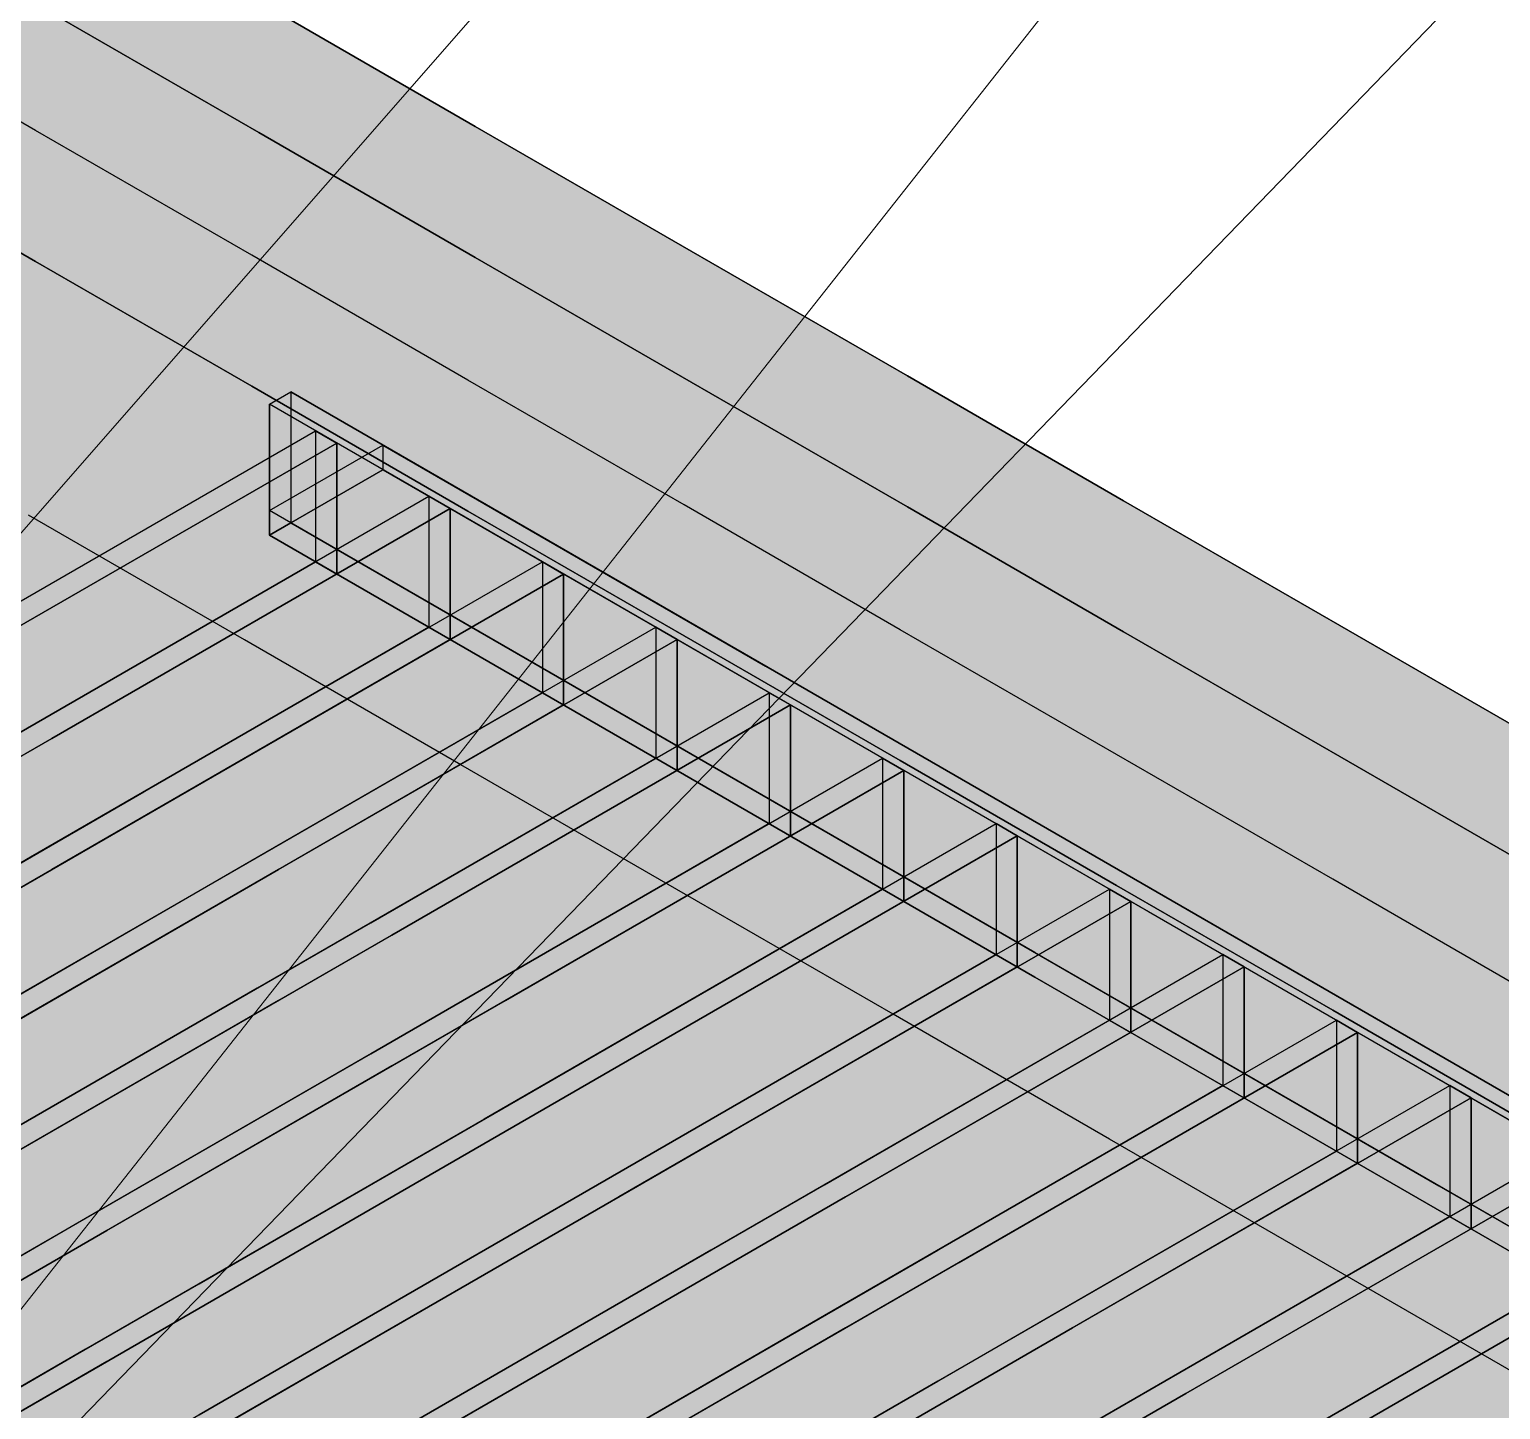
# Model space of a CAD drawing. Header units: metres. Extents: x 0 to 28.4, y 0 to 5.9.
# Drawn here: x 14.1542 to 14.4395, y 2.5658 to 2.8335 of the extents above; entities that cross this region are included whole.
import ezdxf

# ---------------------------------------------------------------- set-up
doc = ezdxf.new("R2010")
doc.units = ezdxf.units.M
doc.header["$LTSCALE"] = 0.25
doc.layers.add('ISO-ARISTAS', color=8, linetype='CONTINUOUS')
doc.layers.add('ISO-CONCRETO-SUP', color=254, linetype='CONTINUOUS', true_color=0xe8e8e8)
doc.layers.add('LLAMADAS', color=30, linetype='CONTINUOUS', lineweight=18)

msp = doc.modelspace()

# ---------------------------------------------------------------- linework, layer by layer
at = {"layer": 'ISO-ARISTAS', "color": 250}
for p, q in [((14.2406, 2.81468), (14.19867, 2.83889)), ((14.19867, 2.83889), (14.2406, 2.81468)), ((14.15537, 2.81389), (14.11344, 2.83809)), ((14.15537, 2.81389), (14.11344, 2.83809)), ((14.19867, 2.81349), (14.15674, 2.83769)), ((14.15674, 2.83769), (14.19867, 2.81349)), ((14.15674, 2.83769), (14.19867, 2.81349)), ((14.15674, 2.83769), (14.19867, 2.81349)), ((14.1973, 2.78968), (14.15537, 2.81389)), ((14.1973, 2.78968), (14.15537, 2.81389)), ((14.2406, 2.78928), (14.19867, 2.81349)), ((14.19867, 2.81349), (14.2406, 2.78928)), ((14.19867, 2.81349), (14.2406, 2.78928)), ((14.19867, 2.81349), (14.2406, 2.78928)), ((14.28252, 2.79048), (14.2406, 2.81468)), ((14.2406, 2.81468), (14.28252, 2.79048)), ((14.15537, 2.78849), (14.11344, 2.81269)), ((14.11344, 2.81269), (14.15537, 2.78849)), ((14.32445, 2.76627), (14.28252, 2.79048)), ((14.28252, 2.79048), (14.32445, 2.76627)), ((14.1973, 2.76428), (14.15537, 2.78849)), ((14.15537, 2.78849), (14.1973, 2.76428)), ((14.23922, 2.76548), (14.1973, 2.78968)), ((14.23922, 2.76548), (14.1973, 2.78968)), ((14.28252, 2.76508), (14.2406, 2.78928)), ((14.2406, 2.78928), (14.28252, 2.76508)), ((14.2406, 2.78928), (14.28252, 2.76508)), ((14.2406, 2.78928), (14.28252, 2.76508)), ((14.28115, 2.74127), (14.23922, 2.76548)), ((14.28115, 2.74127), (14.23922, 2.76548)), ((14.32445, 2.74087), (14.28252, 2.76508)), ((14.28252, 2.76508), (14.32445, 2.74087)), ((14.28252, 2.76508), (14.32445, 2.74087)), ((14.28252, 2.76508), (14.32445, 2.74087)), ((14.36638, 2.74206), (14.32445, 2.76627)), ((14.32445, 2.76627), (14.36638, 2.74206)), ((14.23922, 2.74008), (14.1973, 2.76428)), ((14.1973, 2.76428), (14.23922, 2.74008)), ((14.20073, 2.7608), (14.20485, 2.76318)), ((14.20073, 2.7608), (14.20485, 2.76318)), ((14.20485, 2.76318), (14.20485, 2.73778)), ((14.27908, 2.72032), (14.20485, 2.76318)), ((14.20485, 2.76318), (14.20485, 2.73778)), ((14.20485, 2.76318), (14.27908, 2.72032)), ((14.20073, 2.7354), (14.20073, 2.7608)), ((14.27496, 2.71794), (14.20073, 2.7608)), ((14.20073, 2.7608), (14.20073, 2.7354)), ((14.27496, 2.71794), (14.20073, 2.7608)), ((14.13238, 2.71102), (14.20966, 2.75564)), ((14.13238, 2.71102), (14.20966, 2.75564)), ((14.1365, 2.70864), (14.21379, 2.75326)), ((14.21379, 2.75326), (14.1365, 2.70864)), ((14.21379, 2.75326), (14.20966, 2.75564)), ((14.20966, 2.75564), (14.20966, 2.73024)), ((14.20966, 2.75564), (14.20966, 2.73024)), ((14.20966, 2.75564), (14.21379, 2.75326)), ((14.21379, 2.72786), (14.21379, 2.75326)), ((14.21379, 2.75326), (14.21379, 2.72786)), ((14.20073, 2.74016), (14.22272, 2.75286)), ((14.20073, 2.74016), (14.22272, 2.75286)), ((14.22272, 2.75286), (14.22272, 2.7481)), ((14.29695, 2.71001), (14.22272, 2.75286)), ((14.22272, 2.75286), (14.22272, 2.7481)), ((14.22272, 2.75286), (14.29695, 2.71001)), ((14.22272, 2.7481), (14.20073, 2.7354)), ((14.20073, 2.7354), (14.22272, 2.7481)), ((14.22272, 2.7481), (14.29695, 2.70524)), ((14.22272, 2.7481), (14.29695, 2.70524)), ((14.15438, 2.69832), (14.23166, 2.74294)), ((14.15438, 2.69832), (14.23166, 2.74294)), ((14.23578, 2.74056), (14.23166, 2.74294)), ((14.23166, 2.74294), (14.23166, 2.71754)), ((14.23166, 2.74294), (14.23166, 2.71754)), ((14.23166, 2.74294), (14.23578, 2.74056)), ((14.4083, 2.71786), (14.36638, 2.74206)), ((14.36638, 2.74206), (14.4083, 2.71786)), ((14.19592, 2.71508), (14.15399, 2.73928)), ((14.19592, 2.71508), (14.15399, 2.73928)), ((14.1585, 2.69594), (14.23578, 2.74056)), ((14.23578, 2.74056), (14.1585, 2.69594)), ((14.20073, 2.7354), (14.20073, 2.74016)), ((14.27496, 2.69731), (14.20073, 2.74016)), ((14.27496, 2.69731), (14.20073, 2.74016)), ((14.20073, 2.74016), (14.20073, 2.7354)), ((14.23578, 2.71516), (14.23578, 2.74056)), ((14.23578, 2.74056), (14.23578, 2.71516)), ((14.28115, 2.71587), (14.23922, 2.74008)), ((14.23922, 2.74008), (14.28115, 2.71587)), ((14.32307, 2.71706), (14.28115, 2.74127)), ((14.32307, 2.71706), (14.28115, 2.74127)), ((14.36638, 2.71666), (14.32445, 2.74087)), ((14.32445, 2.74087), (14.36638, 2.71666)), ((14.32445, 2.74087), (14.36638, 2.71666)), ((14.32445, 2.74087), (14.36638, 2.71666)), ((14.20485, 2.73778), (14.20073, 2.7354)), ((14.20073, 2.7354), (14.20485, 2.73778)), ((14.20485, 2.73778), (14.27908, 2.69492)), ((14.20485, 2.73778), (14.27908, 2.69492)), ((14.27496, 2.69254), (14.20073, 2.7354)), ((14.27496, 2.69254), (14.20073, 2.7354)), ((14.20073, 2.7354), (14.27496, 2.69254)), ((14.20073, 2.7354), (14.27496, 2.69254)), ((14.13238, 2.68562), (14.20966, 2.73024)), ((14.20966, 2.73024), (14.13238, 2.68562)), ((14.21379, 2.72786), (14.1365, 2.68324)), ((14.21379, 2.72786), (14.1365, 2.68324)), ((14.17637, 2.68562), (14.25366, 2.73024)), ((14.17637, 2.68562), (14.25366, 2.73024)), ((14.1805, 2.68324), (14.25778, 2.72786)), ((14.25778, 2.72786), (14.1805, 2.68324)), ((14.20966, 2.73024), (14.21379, 2.72786)), ((14.20966, 2.73024), (14.21379, 2.72786)), ((14.25778, 2.72786), (14.25366, 2.73024)), ((14.25366, 2.73024), (14.25366, 2.70484)), ((14.25366, 2.73024), (14.25366, 2.70484)), ((14.25366, 2.73024), (14.25778, 2.72786)), ((14.25778, 2.70246), (14.25778, 2.72786)), ((14.25778, 2.72786), (14.25778, 2.70246)), ((14.35331, 2.67747), (14.27908, 2.72032)), ((14.27908, 2.72032), (14.35331, 2.67747)), ((14.15438, 2.67292), (14.23166, 2.71754)), ((14.23166, 2.71754), (14.15438, 2.67292)), ((14.19837, 2.67292), (14.27565, 2.71754)), ((14.19837, 2.67292), (14.27565, 2.71754)), ((14.23166, 2.71754), (14.23578, 2.71516)), ((14.23166, 2.71754), (14.23578, 2.71516)), ((14.34919, 2.67509), (14.27496, 2.71794)), ((14.34919, 2.67509), (14.27496, 2.71794)), ((14.27978, 2.71516), (14.27565, 2.71754)), ((14.27565, 2.71754), (14.27565, 2.69214)), ((14.27565, 2.71754), (14.27565, 2.69214)), ((14.27565, 2.71754), (14.27978, 2.71516)), ((14.365, 2.69286), (14.32307, 2.71706)), ((14.365, 2.69286), (14.32307, 2.71706)), ((14.4083, 2.69246), (14.36638, 2.71666)), ((14.36638, 2.71666), (14.4083, 2.69246)), ((14.36638, 2.71666), (14.4083, 2.69246)), ((14.36638, 2.71666), (14.4083, 2.69246)), ((14.45023, 2.69365), (14.4083, 2.71786)), ((14.4083, 2.71786), (14.45023, 2.69365)), ((14.23578, 2.71516), (14.1585, 2.67054)), ((14.23578, 2.71516), (14.1585, 2.67054)), ((14.23785, 2.69087), (14.19592, 2.71508)), ((14.23785, 2.69087), (14.19592, 2.71508)), ((14.20249, 2.67054), (14.27978, 2.71516)), ((14.27978, 2.71516), (14.20249, 2.67054)), ((14.27978, 2.68976), (14.27978, 2.71516)), ((14.27978, 2.71516), (14.27978, 2.68976)), ((14.32307, 2.69166), (14.28115, 2.71587)), ((14.28115, 2.71587), (14.32307, 2.69166)), ((14.37119, 2.66715), (14.29695, 2.71001)), ((14.29695, 2.71001), (14.37119, 2.66715)), ((14.17637, 2.66022), (14.25366, 2.70484)), ((14.25366, 2.70484), (14.17637, 2.66022)), ((14.22037, 2.66022), (14.29765, 2.70484)), ((14.22037, 2.66022), (14.29765, 2.70484)), ((14.25366, 2.70484), (14.25778, 2.70246)), ((14.25366, 2.70484), (14.25778, 2.70246)), ((14.29695, 2.70524), (14.37119, 2.66239)), ((14.29695, 2.70524), (14.37119, 2.66239)), ((14.30178, 2.70246), (14.29765, 2.70484)), ((14.29765, 2.70484), (14.29765, 2.67944)), ((14.29765, 2.70484), (14.29765, 2.67944)), ((14.29765, 2.70484), (14.30178, 2.70246)), ((14.25778, 2.70246), (14.1805, 2.65784)), ((14.25778, 2.70246), (14.1805, 2.65784)), ((14.22449, 2.65784), (14.30178, 2.70246)), ((14.30178, 2.70246), (14.22449, 2.65784)), ((14.30178, 2.67706), (14.30178, 2.70246)), ((14.30178, 2.70246), (14.30178, 2.67706)), ((14.07709, 2.6537), (14.15438, 2.69832)), ((14.07709, 2.6537), (14.15438, 2.69832)), ((14.34919, 2.65445), (14.27496, 2.69731)), ((14.34919, 2.65445), (14.27496, 2.69731)), ((14.08122, 2.65132), (14.1585, 2.69594)), ((14.1585, 2.69594), (14.08122, 2.65132)), ((14.27908, 2.69492), (14.35331, 2.65207)), ((14.27908, 2.69492), (14.35331, 2.65207)), ((14.19837, 2.64752), (14.27565, 2.69214)), ((14.27565, 2.69214), (14.19837, 2.64752)), ((14.27977, 2.66666), (14.23785, 2.69087)), ((14.27977, 2.66666), (14.23785, 2.69087)), ((14.24236, 2.64752), (14.31965, 2.69214)), ((14.24236, 2.64752), (14.31965, 2.69214)), ((14.34919, 2.64969), (14.27496, 2.69254)), ((14.34919, 2.64969), (14.27496, 2.69254)), ((14.27496, 2.69254), (14.34919, 2.64969)), ((14.27496, 2.69254), (14.34919, 2.64969)), ((14.27565, 2.69214), (14.27978, 2.68976)), ((14.27565, 2.69214), (14.27978, 2.68976)), ((14.32377, 2.68976), (14.31965, 2.69214)), ((14.31965, 2.69214), (14.31965, 2.66674)), ((14.31965, 2.69214), (14.31965, 2.66674)), ((14.31965, 2.69214), (14.32377, 2.68976)), ((14.365, 2.66746), (14.32307, 2.69166)), ((14.32307, 2.69166), (14.365, 2.66746)), ((14.40693, 2.66865), (14.365, 2.69286)), ((14.40693, 2.66865), (14.365, 2.69286)), ((14.45023, 2.66825), (14.4083, 2.69246)), ((14.4083, 2.69246), (14.45023, 2.66825)), ((14.4083, 2.69246), (14.45023, 2.66825)), ((14.4083, 2.69246), (14.45023, 2.66825)), ((14.27978, 2.68976), (14.20249, 2.64514)), ((14.27978, 2.68976), (14.20249, 2.64514)), ((14.24649, 2.64514), (14.32377, 2.68976)), ((14.32377, 2.68976), (14.24649, 2.64514)), ((14.32377, 2.66436), (14.32377, 2.68976)), ((14.32377, 2.68976), (14.32377, 2.66436)), ((14.09909, 2.641), (14.17637, 2.68562)), ((14.09909, 2.641), (14.17637, 2.68562)), ((14.10321, 2.63862), (14.1805, 2.68324)), ((14.1805, 2.68324), (14.10321, 2.63862)), ((14.22037, 2.63482), (14.29765, 2.67944)), ((14.29765, 2.67944), (14.22037, 2.63482)), ((14.26436, 2.63482), (14.34165, 2.67944)), ((14.26436, 2.63482), (14.34165, 2.67944)), ((14.29765, 2.67944), (14.30178, 2.67706)), ((14.29765, 2.67944), (14.30178, 2.67706)), ((14.34577, 2.67706), (14.34165, 2.67944)), ((14.34165, 2.67944), (14.34165, 2.65404)), ((14.34165, 2.67944), (14.34165, 2.65404)), ((14.34165, 2.67944), (14.34577, 2.67706)), ((14.30178, 2.67706), (14.22449, 2.63244)), ((14.30178, 2.67706), (14.22449, 2.63244)), ((14.26849, 2.63244), (14.34577, 2.67706)), ((14.34577, 2.67706), (14.26849, 2.63244)), ((14.34577, 2.65166), (14.34577, 2.67706)), ((14.34577, 2.67706), (14.34577, 2.65166)), ((14.42754, 2.63461), (14.35331, 2.67747)), ((14.35331, 2.67747), (14.42754, 2.63461)), ((14.42342, 2.63223), (14.34919, 2.67509)), ((14.42342, 2.63223), (14.34919, 2.67509)), ((14.07709, 2.6283), (14.15438, 2.67292)), ((14.15438, 2.67292), (14.07709, 2.6283)), ((14.1585, 2.67054), (14.08122, 2.62592)), ((14.1585, 2.67054), (14.08122, 2.62592)), ((14.12109, 2.6283), (14.19837, 2.67292)), ((14.12109, 2.6283), (14.19837, 2.67292)), ((14.12521, 2.62592), (14.20249, 2.67054)), ((14.20249, 2.67054), (14.12521, 2.62592)), ((14.44885, 2.64444), (14.40693, 2.66865)), ((14.44885, 2.64444), (14.40693, 2.66865)), ((14.24236, 2.62212), (14.31965, 2.66674)), ((14.31965, 2.66674), (14.24236, 2.62212)), ((14.3217, 2.64246), (14.27977, 2.66666)), ((14.3217, 2.64246), (14.27977, 2.66666)), ((14.28636, 2.62212), (14.36364, 2.66674)), ((14.28636, 2.62212), (14.36364, 2.66674)), ((14.31965, 2.66674), (14.32377, 2.66436)), ((14.31965, 2.66674), (14.32377, 2.66436)), ((14.36777, 2.66436), (14.36364, 2.66674)), ((14.36364, 2.66674), (14.36364, 2.64134)), ((14.36364, 2.66674), (14.36364, 2.64134)), ((14.36364, 2.66674), (14.36777, 2.66436)), ((14.40693, 2.64325), (14.365, 2.66746)), ((14.365, 2.66746), (14.40693, 2.64325)), ((14.44542, 2.62429), (14.37119, 2.66715)), ((14.37119, 2.66715), (14.44542, 2.62429)), ((14.32377, 2.66436), (14.24649, 2.61974)), ((14.32377, 2.66436), (14.24649, 2.61974)), ((14.29048, 2.61974), (14.36777, 2.66436)), ((14.36777, 2.66436), (14.29048, 2.61974)), ((14.36777, 2.63896), (14.36777, 2.66436)), ((14.36777, 2.66436), (14.36777, 2.63896)), ((14.37119, 2.66239), (14.44542, 2.61953)), ((14.37119, 2.66239), (14.44542, 2.61953)), ((14.09909, 2.6156), (14.17637, 2.66022)), ((14.17637, 2.66022), (14.09909, 2.6156)), ((14.14308, 2.6156), (14.22037, 2.66022)), ((14.14308, 2.6156), (14.22037, 2.66022)), ((14.1805, 2.65784), (14.10321, 2.61322)), ((14.1805, 2.65784), (14.10321, 2.61322)), ((14.14721, 2.61322), (14.22449, 2.65784)), ((14.22449, 2.65784), (14.14721, 2.61322)), ((14.26436, 2.60942), (14.34165, 2.65404)), ((14.34165, 2.65404), (14.26436, 2.60942)), ((14.30836, 2.60942), (14.38564, 2.65404)), ((14.30836, 2.60942), (14.38564, 2.65404)), ((14.34165, 2.65404), (14.34577, 2.65166)), ((14.34165, 2.65404), (14.34577, 2.65166)), ((14.42342, 2.61159), (14.34919, 2.65445)), ((14.42342, 2.61159), (14.34919, 2.65445)), ((14.38976, 2.65166), (14.38564, 2.65404)), ((14.38564, 2.65404), (14.38564, 2.62864)), ((14.38564, 2.65404), (14.38564, 2.62864)), ((14.38564, 2.65404), (14.38976, 2.65166)), ((14.34577, 2.65166), (14.26849, 2.60704)), ((14.34577, 2.65166), (14.26849, 2.60704)), ((14.31248, 2.60704), (14.38976, 2.65166)), ((14.38976, 2.65166), (14.31248, 2.60704)), ((14.35331, 2.65207), (14.42754, 2.60921)), ((14.35331, 2.65207), (14.42754, 2.60921)), ((14.38976, 2.62626), (14.38976, 2.65166)), ((14.38976, 2.65166), (14.38976, 2.62626)), ((14.42342, 2.60683), (14.34919, 2.64969)), ((14.42342, 2.60683), (14.34919, 2.64969)), ((14.34919, 2.64969), (14.42342, 2.60683)), ((14.34919, 2.64969), (14.42342, 2.60683)), ((14.12109, 2.6029), (14.19837, 2.64752)), ((14.19837, 2.64752), (14.12109, 2.6029)), ((14.20249, 2.64514), (14.12521, 2.60052)), ((14.20249, 2.64514), (14.12521, 2.60052)), ((14.16508, 2.6029), (14.24236, 2.64752)), ((14.16508, 2.6029), (14.24236, 2.64752)), ((14.1692, 2.60052), (14.24649, 2.64514)), ((14.24649, 2.64514), (14.1692, 2.60052)), ((14.36363, 2.61825), (14.3217, 2.64246)), ((14.36363, 2.61825), (14.3217, 2.64246)), ((14.44885, 2.61904), (14.40693, 2.64325)), ((14.40693, 2.64325), (14.44885, 2.61904)), ((14.28636, 2.59672), (14.36364, 2.64134)), ((14.36364, 2.64134), (14.28636, 2.59672)), ((14.33035, 2.59672), (14.40764, 2.64134)), ((14.33035, 2.59672), (14.40764, 2.64134)), ((14.36364, 2.64134), (14.36777, 2.63896)), ((14.36364, 2.64134), (14.36777, 2.63896)), ((14.41176, 2.63896), (14.40764, 2.64134)), ((14.40764, 2.64134), (14.40764, 2.61594)), ((14.40764, 2.64134), (14.40764, 2.61594)), ((14.40764, 2.64134), (14.41176, 2.63896)), ((14.36777, 2.63896), (14.29048, 2.59434)), ((14.36777, 2.63896), (14.29048, 2.59434)), ((14.33448, 2.59434), (14.41176, 2.63896)), ((14.41176, 2.63896), (14.33448, 2.59434)), ((14.41176, 2.61356), (14.41176, 2.63896)), ((14.41176, 2.63896), (14.41176, 2.61356)), ((14.14308, 2.5902), (14.22037, 2.63482)), ((14.22037, 2.63482), (14.14308, 2.5902)), ((14.18708, 2.5902), (14.26436, 2.63482)), ((14.18708, 2.5902), (14.26436, 2.63482)), ((14.50177, 2.59175), (14.42754, 2.63461)), ((14.42754, 2.63461), (14.50177, 2.59175)), ((14.22449, 2.63244), (14.14721, 2.58782)), ((14.22449, 2.63244), (14.14721, 2.58782)), ((14.1912, 2.58782), (14.26849, 2.63244)), ((14.26849, 2.63244), (14.1912, 2.58782)), ((14.49765, 2.58937), (14.42342, 2.63223)), ((14.49765, 2.58937), (14.42342, 2.63223)), ((14.30836, 2.58402), (14.38564, 2.62864)), ((14.38564, 2.62864), (14.30836, 2.58402)), ((14.35235, 2.58402), (14.42963, 2.62864)), ((14.35235, 2.58402), (14.42963, 2.62864)), ((14.38564, 2.62864), (14.38976, 2.62626)), ((14.38564, 2.62864), (14.38976, 2.62626)), ((14.43376, 2.62626), (14.42963, 2.62864)), ((14.42963, 2.62864), (14.42963, 2.60324)), ((14.42963, 2.62864), (14.42963, 2.60324)), ((14.42963, 2.62864), (14.43376, 2.62626)), ((14.38976, 2.62626), (14.31248, 2.58164)), ((14.38976, 2.62626), (14.31248, 2.58164)), ((14.35647, 2.58164), (14.43376, 2.62626)), ((14.43376, 2.62626), (14.35647, 2.58164)), ((14.43376, 2.60086), (14.43376, 2.62626)), ((14.43376, 2.62626), (14.43376, 2.60086)), ((14.16508, 2.5775), (14.24236, 2.62212)), ((14.24236, 2.62212), (14.16508, 2.5775)), ((14.20907, 2.5775), (14.28636, 2.62212)), ((14.20907, 2.5775), (14.28636, 2.62212)), ((14.24649, 2.61974), (14.1692, 2.57512)), ((14.24649, 2.61974), (14.1692, 2.57512)), ((14.2132, 2.57512), (14.29048, 2.61974)), ((14.29048, 2.61974), (14.2132, 2.57512)), ((14.40555, 2.59404), (14.36363, 2.61825)), ((14.40555, 2.59404), (14.36363, 2.61825)), ((14.33035, 2.57132), (14.40764, 2.61594)), ((14.40764, 2.61594), (14.33035, 2.57132)), ((14.41176, 2.61356), (14.33448, 2.56894)), ((14.41176, 2.61356), (14.33448, 2.56894)), ((14.37435, 2.57132), (14.45163, 2.61594)), ((14.37435, 2.57132), (14.45163, 2.61594)), ((14.37847, 2.56894), (14.45576, 2.61356)), ((14.45576, 2.61356), (14.37847, 2.56894)), ((14.40764, 2.61594), (14.41176, 2.61356)), ((14.40764, 2.61594), (14.41176, 2.61356)), ((14.49765, 2.56873), (14.42342, 2.61159)), ((14.49765, 2.56873), (14.42342, 2.61159)), ((14.18708, 2.5648), (14.26436, 2.60942)), ((14.26436, 2.60942), (14.18708, 2.5648)), ((14.23107, 2.5648), (14.30836, 2.60942)), ((14.23107, 2.5648), (14.30836, 2.60942)), ((14.42754, 2.60921), (14.50177, 2.56635)), ((14.42754, 2.60921), (14.50177, 2.56635)), ((14.26849, 2.60704), (14.1912, 2.56242)), ((14.26849, 2.60704), (14.1912, 2.56242)), ((14.2352, 2.56242), (14.31248, 2.60704)), ((14.31248, 2.60704), (14.2352, 2.56242)), ((14.49765, 2.56397), (14.42342, 2.60683)), ((14.49765, 2.56397), (14.42342, 2.60683)), ((14.42342, 2.60683), (14.49765, 2.56397)), ((14.42342, 2.60683), (14.49765, 2.56397)), ((14.0878, 2.55828), (14.16508, 2.6029)), ((14.0878, 2.55828), (14.16508, 2.6029)), ((14.35235, 2.55862), (14.42963, 2.60324)), ((14.42963, 2.60324), (14.35235, 2.55862)), ((14.39634, 2.55862), (14.47363, 2.60324)), ((14.39634, 2.55862), (14.47363, 2.60324)), ((14.42963, 2.60324), (14.43376, 2.60086)), ((14.42963, 2.60324), (14.43376, 2.60086)), ((14.09192, 2.5559), (14.1692, 2.60052)), ((14.1692, 2.60052), (14.09192, 2.5559)), ((14.43376, 2.60086), (14.35647, 2.55624)), ((14.43376, 2.60086), (14.35647, 2.55624)), ((14.40047, 2.55624), (14.47775, 2.60086)), ((14.47775, 2.60086), (14.40047, 2.55624)), ((14.20907, 2.5521), (14.28636, 2.59672)), ((14.28636, 2.59672), (14.20907, 2.5521)), ((14.25307, 2.5521), (14.33035, 2.59672)), ((14.25307, 2.5521), (14.33035, 2.59672)), ((14.29048, 2.59434), (14.2132, 2.54972)), ((14.29048, 2.59434), (14.2132, 2.54972)), ((14.25719, 2.54972), (14.33448, 2.59434)), ((14.33448, 2.59434), (14.25719, 2.54972)), ((14.44748, 2.56984), (14.40555, 2.59404)), ((14.44748, 2.56984), (14.40555, 2.59404)), ((14.10979, 2.54558), (14.18708, 2.5902)), ((14.10979, 2.54558), (14.18708, 2.5902)), ((14.11392, 2.5432), (14.1912, 2.58782)), ((14.1912, 2.58782), (14.11392, 2.5432)), ((14.37435, 2.54592), (14.45163, 2.59054)), ((14.45163, 2.59054), (14.37435, 2.54592)), ((14.45576, 2.58816), (14.37847, 2.54354)), ((14.45576, 2.58816), (14.37847, 2.54354)), ((14.23107, 2.5394), (14.30836, 2.58402)), ((14.30836, 2.58402), (14.23107, 2.5394)), ((14.27507, 2.5394), (14.35235, 2.58402)), ((14.27507, 2.5394), (14.35235, 2.58402)), ((14.31248, 2.58164), (14.2352, 2.53702)), ((14.31248, 2.58164), (14.2352, 2.53702)), ((14.27919, 2.53702), (14.35647, 2.58164)), ((14.35647, 2.58164), (14.27919, 2.53702)), ((14.0878, 2.53288), (14.16508, 2.5775)), ((14.16508, 2.5775), (14.0878, 2.53288)), ((14.13179, 2.53288), (14.20907, 2.5775)), ((14.13179, 2.53288), (14.20907, 2.5775)), ((14.1692, 2.57512), (14.09192, 2.5305)), ((14.1692, 2.57512), (14.09192, 2.5305)), ((14.13591, 2.5305), (14.2132, 2.57512)), ((14.2132, 2.57512), (14.13591, 2.5305)), ((14.25307, 2.5267), (14.33035, 2.57132)), ((14.33035, 2.57132), (14.25307, 2.5267)), ((14.29706, 2.5267), (14.37435, 2.57132)), ((14.29706, 2.5267), (14.37435, 2.57132)), ((14.33448, 2.56894), (14.25719, 2.52432)), ((14.33448, 2.56894), (14.25719, 2.52432)), ((14.30119, 2.52432), (14.37847, 2.56894)), ((14.37847, 2.56894), (14.30119, 2.52432))]:
    msp.add_line(p, q, dxfattribs=at)
at = {"layer": 'ISO-CONCRETO-SUP', "true_color": 0xb8b8b3}
for points in [[(14.11482, 2.8619), (14.15674, 2.83769), (14.07152, 2.8369), (14.11344, 2.81269)], [(14.11482, 2.8619), (14.15674, 2.83769), (14.07152, 2.8369), (14.11344, 2.81269)], [(14.15674, 2.86309), (14.19867, 2.83889), (14.11344, 2.83809), (14.15537, 2.81389)], [(14.19867, 2.83889), (14.2406, 2.81468), (14.15537, 2.81389), (14.1973, 2.78968)], [(14.15674, 2.83769), (14.19867, 2.81349), (14.11344, 2.81269), (14.15537, 2.78849)], [(14.15674, 2.83769), (14.19867, 2.81349), (14.11344, 2.81269), (14.15537, 2.78849)], [(14.19867, 2.81349), (14.2406, 2.78928), (14.15537, 2.78849), (14.1973, 2.76428)], [(14.19867, 2.81349), (14.2406, 2.78928), (14.15537, 2.78849), (14.1973, 2.76428)], [(14.2406, 2.81468), (14.28252, 2.79048), (14.1973, 2.78968), (14.23922, 2.76548)], [(14.11344, 2.81269), (14.15537, 2.78849), (14.07014, 2.78769), (14.11207, 2.76349)], [(14.28252, 2.79048), (14.32445, 2.76627), (14.23922, 2.76548), (14.28115, 2.74127)], [(14.15537, 2.78849), (14.1973, 2.76428), (14.11207, 2.76349), (14.15399, 2.73928)], [(14.2406, 2.78928), (14.28252, 2.76508), (14.1973, 2.76428), (14.23922, 2.74008)], [(14.2406, 2.78928), (14.28252, 2.76508), (14.1973, 2.76428), (14.23922, 2.74008)], [(14.28252, 2.76508), (14.32445, 2.74087), (14.23922, 2.74008), (14.28115, 2.71587)], [(14.28252, 2.76508), (14.32445, 2.74087), (14.23922, 2.74008), (14.28115, 2.71587)], [(14.32445, 2.76627), (14.36638, 2.74206), (14.28115, 2.74127), (14.32307, 2.71706)], [(14.1973, 2.76428), (14.23922, 2.74008), (14.15399, 2.73928), (14.19592, 2.71508)], [(14.36638, 2.74206), (14.4083, 2.71786), (14.32307, 2.71706), (14.365, 2.69286)], [(14.23922, 2.74008), (14.28115, 2.71587), (14.19592, 2.71508), (14.23785, 2.69087)], [(14.32445, 2.74087), (14.36638, 2.71666), (14.28115, 2.71587), (14.32307, 2.69166)], [(14.32445, 2.74087), (14.36638, 2.71666), (14.28115, 2.71587), (14.32307, 2.69166)], [(14.36638, 2.71666), (14.4083, 2.69246), (14.32307, 2.69166), (14.365, 2.66746)], [(14.36638, 2.71666), (14.4083, 2.69246), (14.32307, 2.69166), (14.365, 2.66746)], [(14.4083, 2.71786), (14.45023, 2.69365), (14.365, 2.69286), (14.40693, 2.66865)], [(14.28115, 2.71587), (14.32307, 2.69166), (14.23785, 2.69087), (14.27977, 2.66666)], [(14.45023, 2.69365), (14.49216, 2.66944), (14.40693, 2.66865), (14.44885, 2.64444)], [(14.32307, 2.69166), (14.365, 2.66746), (14.27977, 2.66666), (14.3217, 2.64246)], [(14.4083, 2.69246), (14.45023, 2.66825), (14.365, 2.66746), (14.40693, 2.64325)], [(14.4083, 2.69246), (14.45023, 2.66825), (14.365, 2.66746), (14.40693, 2.64325)], [(14.45023, 2.66825), (14.49216, 2.64404), (14.40693, 2.64325), (14.44885, 2.61904)], [(14.45023, 2.66825), (14.49216, 2.64404), (14.40693, 2.64325), (14.44885, 2.61904)], [(14.365, 2.66746), (14.40693, 2.64325), (14.3217, 2.64246), (14.36363, 2.61825)], [(14.40693, 2.64325), (14.44885, 2.61904), (14.36363, 2.61825), (14.40555, 2.59404)], [(14.44885, 2.61904), (14.49078, 2.59484), (14.40555, 2.59404), (14.44748, 2.56984)]]:
    msp.add_solid(points, dxfattribs=at)
at = {"layer": 'ISO-CONCRETO-SUP', "true_color": 0xa6a6a2}
for points in [[(14.11482, 2.81444), (14.15674, 2.79023), (14.11482, 2.8619), (14.15674, 2.83769)], [(14.15674, 2.83769), (14.19867, 2.81349), (14.15674, 2.86309), (14.19867, 2.83889)], [(14.19867, 2.81349), (14.2406, 2.78928), (14.19867, 2.83889), (14.2406, 2.81468)], [(14.11344, 2.81269), (14.15537, 2.78849), (14.11344, 2.83809), (14.15537, 2.81389)], [(14.15674, 2.79023), (14.19867, 2.76603), (14.15674, 2.83769), (14.19867, 2.81349)], [(14.11482, 2.76698), (14.15674, 2.74277), (14.11482, 2.81444), (14.15674, 2.79023)], [(14.15537, 2.78849), (14.1973, 2.76428), (14.15537, 2.81389), (14.1973, 2.78968)], [(14.19867, 2.76603), (14.2406, 2.74182), (14.19867, 2.81349), (14.2406, 2.78928)], [(14.2406, 2.78928), (14.28252, 2.76508), (14.2406, 2.81468), (14.28252, 2.79048)], [(14.28252, 2.76508), (14.32445, 2.74087), (14.28252, 2.79048), (14.32445, 2.76627)], [(14.15674, 2.74277), (14.19867, 2.71857), (14.15674, 2.79023), (14.19867, 2.76603)], [(14.1973, 2.76428), (14.23922, 2.74008), (14.1973, 2.78968), (14.23922, 2.76548)], [(14.2406, 2.74182), (14.28252, 2.71762), (14.2406, 2.78928), (14.28252, 2.76508)], [(14.11482, 2.71952), (14.15674, 2.69531), (14.11482, 2.76698), (14.15674, 2.74277)], [(14.19867, 2.71857), (14.2406, 2.69436), (14.19867, 2.76603), (14.2406, 2.74182)], [(14.23922, 2.74008), (14.28115, 2.71587), (14.23922, 2.76548), (14.28115, 2.74127)], [(14.28252, 2.71762), (14.32445, 2.69341), (14.28252, 2.76508), (14.32445, 2.74087)], [(14.32445, 2.74087), (14.36638, 2.71666), (14.32445, 2.76627), (14.36638, 2.74206)], [(14.15674, 2.69531), (14.19867, 2.67111), (14.15674, 2.74277), (14.19867, 2.71857)], [(14.2406, 2.69436), (14.28252, 2.67016), (14.2406, 2.74182), (14.28252, 2.71762)], [(14.36638, 2.71666), (14.4083, 2.69246), (14.36638, 2.74206), (14.4083, 2.71786)], [(14.15399, 2.69182), (14.19592, 2.66762), (14.15399, 2.73928), (14.19592, 2.71508)], [(14.28115, 2.71587), (14.32307, 2.69166), (14.28115, 2.74127), (14.32307, 2.71706)], [(14.32445, 2.69341), (14.36638, 2.6692), (14.32445, 2.74087), (14.36638, 2.71666)], [(14.11482, 2.67206), (14.15674, 2.64785), (14.11482, 2.71952), (14.15674, 2.69531)], [(14.19867, 2.67111), (14.2406, 2.6469), (14.19867, 2.71857), (14.2406, 2.69436)], [(14.28252, 2.67016), (14.32445, 2.64595), (14.28252, 2.71762), (14.32445, 2.69341)], [(14.32307, 2.69166), (14.365, 2.66746), (14.32307, 2.71706), (14.365, 2.69286)], [(14.36638, 2.6692), (14.4083, 2.645), (14.36638, 2.71666), (14.4083, 2.69246)], [(14.4083, 2.69246), (14.45023, 2.66825), (14.4083, 2.71786), (14.45023, 2.69365)], [(14.19592, 2.66762), (14.23785, 2.64341), (14.19592, 2.71508), (14.23785, 2.69087)], [(14.15674, 2.64785), (14.19867, 2.62365), (14.15674, 2.69531), (14.19867, 2.67111)], [(14.2406, 2.6469), (14.28252, 2.6227), (14.2406, 2.69436), (14.28252, 2.67016)], [(14.32445, 2.64595), (14.36638, 2.62174), (14.32445, 2.69341), (14.36638, 2.6692)], [(14.15399, 2.64436), (14.19592, 2.62016), (14.15399, 2.69182), (14.19592, 2.66762)], [(14.23785, 2.64341), (14.27977, 2.6192), (14.23785, 2.69087), (14.27977, 2.66666)], [(14.365, 2.66746), (14.40693, 2.64325), (14.365, 2.69286), (14.40693, 2.66865)], [(14.4083, 2.645), (14.45023, 2.62079), (14.4083, 2.69246), (14.45023, 2.66825)], [(14.11482, 2.6246), (14.15674, 2.60039), (14.11482, 2.67206), (14.15674, 2.64785)], [(14.19867, 2.62365), (14.2406, 2.59944), (14.19867, 2.67111), (14.2406, 2.6469)], [(14.19592, 2.62016), (14.23785, 2.59595), (14.19592, 2.66762), (14.23785, 2.64341)], [(14.28252, 2.6227), (14.32445, 2.59849), (14.28252, 2.67016), (14.32445, 2.64595)], [(14.36638, 2.62174), (14.4083, 2.59754), (14.36638, 2.6692), (14.4083, 2.645)], [(14.40693, 2.64325), (14.44885, 2.61904), (14.40693, 2.66865), (14.44885, 2.64444)], [(14.27977, 2.6192), (14.3217, 2.595), (14.27977, 2.66666), (14.3217, 2.64246)], [(14.15674, 2.60039), (14.19867, 2.57619), (14.15674, 2.64785), (14.19867, 2.62365)], [(14.2406, 2.59944), (14.28252, 2.57524), (14.2406, 2.6469), (14.28252, 2.6227)], [(14.32445, 2.59849), (14.36638, 2.57428), (14.32445, 2.64595), (14.36638, 2.62174)], [(14.4083, 2.59754), (14.45023, 2.57333), (14.4083, 2.645), (14.45023, 2.62079)], [(14.15399, 2.5969), (14.19592, 2.5727), (14.15399, 2.64436), (14.19592, 2.62016)], [(14.23785, 2.59595), (14.27977, 2.57174), (14.23785, 2.64341), (14.27977, 2.6192)], [(14.3217, 2.595), (14.36363, 2.57079), (14.3217, 2.64246), (14.36363, 2.61825)], [(14.11482, 2.57714), (14.15674, 2.55293), (14.11482, 2.6246), (14.15674, 2.60039)], [(14.19867, 2.57619), (14.2406, 2.55198), (14.19867, 2.62365), (14.2406, 2.59944)], [(14.28252, 2.57524), (14.32445, 2.55103), (14.28252, 2.6227), (14.32445, 2.59849)], [(14.19592, 2.5727), (14.23785, 2.54849), (14.19592, 2.62016), (14.23785, 2.59595)], [(14.27977, 2.57174), (14.3217, 2.54754), (14.27977, 2.6192), (14.3217, 2.595)], [(14.36638, 2.57428), (14.4083, 2.55008), (14.36638, 2.62174), (14.4083, 2.59754)], [(14.36363, 2.57079), (14.40555, 2.54658), (14.36363, 2.61825), (14.40555, 2.59404)], [(14.15674, 2.55293), (14.19867, 2.52873), (14.15674, 2.60039), (14.19867, 2.57619)], [(14.2406, 2.55198), (14.28252, 2.52778), (14.2406, 2.59944), (14.28252, 2.57524)], [(14.15399, 2.54944), (14.19592, 2.52524), (14.15399, 2.5969), (14.19592, 2.5727)], [(14.32445, 2.55103), (14.36638, 2.52682), (14.32445, 2.59849), (14.36638, 2.57428)], [(14.4083, 2.55008), (14.45023, 2.52587), (14.4083, 2.59754), (14.45023, 2.57333)], [(14.23785, 2.54849), (14.27977, 2.52428), (14.23785, 2.59595), (14.27977, 2.57174)], [(14.3217, 2.54754), (14.36363, 2.52333), (14.3217, 2.595), (14.36363, 2.57079)], [(14.40555, 2.54658), (14.44748, 2.52238), (14.40555, 2.59404), (14.44748, 2.56984)], [(14.11482, 2.52968), (14.15674, 2.50547), (14.11482, 2.57714), (14.15674, 2.55293)], [(14.19867, 2.52873), (14.2406, 2.50452), (14.19867, 2.57619), (14.2406, 2.55198)], [(14.28252, 2.52778), (14.32445, 2.50357), (14.28252, 2.57524), (14.32445, 2.55103)], [(14.36638, 2.52682), (14.4083, 2.50262), (14.36638, 2.57428), (14.4083, 2.55008)], [(14.19592, 2.52524), (14.23785, 2.50103), (14.19592, 2.5727), (14.23785, 2.54849)], [(14.27977, 2.52428), (14.3217, 2.50008), (14.27977, 2.57174), (14.3217, 2.54754)], [(14.36363, 2.52333), (14.40555, 2.49912), (14.36363, 2.57079), (14.40555, 2.54658)]]:
    msp.add_solid(points, dxfattribs=at)
at = {"layer": 'ISO-CONCRETO-SUP', "true_color": 0x424b57}
for points in [[(14.20485, 2.73778), (14.20073, 2.7354), (14.20485, 2.76318), (14.20073, 2.7608)], [(14.20966, 2.73024), (14.13238, 2.68562), (14.20966, 2.75564), (14.13238, 2.71102)], [(14.21379, 2.72786), (14.1365, 2.68324), (14.21379, 2.75326), (14.1365, 2.70864)], [(14.22272, 2.7481), (14.20073, 2.7354), (14.22272, 2.75286), (14.20073, 2.74016)], [(14.23166, 2.71754), (14.15438, 2.67292), (14.23166, 2.74294), (14.15438, 2.69832)], [(14.23578, 2.71516), (14.1585, 2.67054), (14.23578, 2.74056), (14.1585, 2.69594)], [(14.25366, 2.70484), (14.17637, 2.66022), (14.25366, 2.73024), (14.17637, 2.68562)], [(14.25778, 2.70246), (14.1805, 2.65784), (14.25778, 2.72786), (14.1805, 2.68324)], [(14.27565, 2.69214), (14.19837, 2.64752), (14.27565, 2.71754), (14.19837, 2.67292)], [(14.27978, 2.68976), (14.20249, 2.64514), (14.27978, 2.71516), (14.20249, 2.67054)], [(14.29765, 2.67944), (14.22037, 2.63482), (14.29765, 2.70484), (14.22037, 2.66022)], [(14.30178, 2.67706), (14.22449, 2.63244), (14.30178, 2.70246), (14.22449, 2.65784)], [(14.15438, 2.67292), (14.07709, 2.6283), (14.15438, 2.69832), (14.07709, 2.6537)], [(14.1585, 2.67054), (14.08122, 2.62592), (14.1585, 2.69594), (14.08122, 2.65132)], [(14.31965, 2.66674), (14.24236, 2.62212), (14.31965, 2.69214), (14.24236, 2.64752)], [(14.32377, 2.66436), (14.24649, 2.61974), (14.32377, 2.68976), (14.24649, 2.64514)], [(14.17637, 2.66022), (14.09909, 2.6156), (14.17637, 2.68562), (14.09909, 2.641)], [(14.1805, 2.65784), (14.10321, 2.61322), (14.1805, 2.68324), (14.10321, 2.63862)], [(14.34165, 2.65404), (14.26436, 2.60942), (14.34165, 2.67944), (14.26436, 2.63482)], [(14.34577, 2.65166), (14.26849, 2.60704), (14.34577, 2.67706), (14.26849, 2.63244)], [(14.19837, 2.64752), (14.12109, 2.6029), (14.19837, 2.67292), (14.12109, 2.6283)], [(14.20249, 2.64514), (14.12521, 2.60052), (14.20249, 2.67054), (14.12521, 2.62592)], [(14.36364, 2.64134), (14.28636, 2.59672), (14.36364, 2.66674), (14.28636, 2.62212)], [(14.36777, 2.63896), (14.29048, 2.59434), (14.36777, 2.66436), (14.29048, 2.61974)], [(14.22037, 2.63482), (14.14308, 2.5902), (14.22037, 2.66022), (14.14308, 2.6156)], [(14.22449, 2.63244), (14.14721, 2.58782), (14.22449, 2.65784), (14.14721, 2.61322)], [(14.38564, 2.62864), (14.30836, 2.58402), (14.38564, 2.65404), (14.30836, 2.60942)], [(14.38976, 2.62626), (14.31248, 2.58164), (14.38976, 2.65166), (14.31248, 2.60704)], [(14.24236, 2.62212), (14.16508, 2.5775), (14.24236, 2.64752), (14.16508, 2.6029)], [(14.24649, 2.61974), (14.1692, 2.57512), (14.24649, 2.64514), (14.1692, 2.60052)], [(14.40764, 2.61594), (14.33035, 2.57132), (14.40764, 2.64134), (14.33035, 2.59672)], [(14.41176, 2.61356), (14.33448, 2.56894), (14.41176, 2.63896), (14.33448, 2.59434)], [(14.26436, 2.60942), (14.18708, 2.5648), (14.26436, 2.63482), (14.18708, 2.5902)], [(14.26849, 2.60704), (14.1912, 2.56242), (14.26849, 2.63244), (14.1912, 2.58782)], [(14.42963, 2.60324), (14.35235, 2.55862), (14.42963, 2.62864), (14.35235, 2.58402)], [(14.43376, 2.60086), (14.35647, 2.55624), (14.43376, 2.62626), (14.35647, 2.58164)], [(14.28636, 2.59672), (14.20907, 2.5521), (14.28636, 2.62212), (14.20907, 2.5775)], [(14.29048, 2.59434), (14.2132, 2.54972), (14.29048, 2.61974), (14.2132, 2.57512)], [(14.45163, 2.59054), (14.37435, 2.54592), (14.45163, 2.61594), (14.37435, 2.57132)], [(14.45576, 2.58816), (14.37847, 2.54354), (14.45576, 2.61356), (14.37847, 2.56894)], [(14.30836, 2.58402), (14.23107, 2.5394), (14.30836, 2.60942), (14.23107, 2.5648)], [(14.31248, 2.58164), (14.2352, 2.53702), (14.31248, 2.60704), (14.2352, 2.56242)], [(14.16508, 2.5775), (14.0878, 2.53288), (14.16508, 2.6029), (14.0878, 2.55828)], [(14.47363, 2.57784), (14.39634, 2.53322), (14.47363, 2.60324), (14.39634, 2.55862)], [(14.1692, 2.57512), (14.09192, 2.5305), (14.1692, 2.60052), (14.09192, 2.5559)], [(14.47775, 2.57546), (14.40047, 2.53084), (14.47775, 2.60086), (14.40047, 2.55624)], [(14.33035, 2.57132), (14.25307, 2.5267), (14.33035, 2.59672), (14.25307, 2.5521)], [(14.33448, 2.56894), (14.25719, 2.52432), (14.33448, 2.59434), (14.25719, 2.54972)], [(14.18708, 2.5648), (14.10979, 2.52018), (14.18708, 2.5902), (14.10979, 2.54558)], [(14.1912, 2.56242), (14.11392, 2.5178), (14.1912, 2.58782), (14.11392, 2.5432)], [(14.49562, 2.56514), (14.41834, 2.52052), (14.49562, 2.59054), (14.41834, 2.54592)], [(14.49975, 2.56276), (14.42247, 2.51814), (14.49975, 2.58816), (14.42247, 2.54354)], [(14.35235, 2.55862), (14.27507, 2.514), (14.35235, 2.58402), (14.27507, 2.5394)], [(14.35647, 2.55624), (14.27919, 2.51162), (14.35647, 2.58164), (14.27919, 2.53702)], [(14.20907, 2.5521), (14.13179, 2.50748), (14.20907, 2.5775), (14.13179, 2.53288)], [(14.2132, 2.54972), (14.13591, 2.5051), (14.2132, 2.57512), (14.13591, 2.5305)], [(14.37435, 2.54592), (14.29706, 2.5013), (14.37435, 2.57132), (14.29706, 2.5267)], [(14.37847, 2.54354), (14.30119, 2.49892), (14.37847, 2.56894), (14.30119, 2.52432)]]:
    msp.add_solid(points, dxfattribs=at)
at = {"layer": 'ISO-CONCRETO-SUP', "true_color": 0x525d6b}
for points in [[(14.20485, 2.76318), (14.27908, 2.72032), (14.20073, 2.7608), (14.27496, 2.71794)], [(14.20966, 2.75564), (14.21379, 2.75326), (14.13238, 2.71102), (14.1365, 2.70864)], [(14.22272, 2.75286), (14.29695, 2.71001), (14.20073, 2.74016), (14.27496, 2.69731)], [(14.22272, 2.7481), (14.29695, 2.70524), (14.20073, 2.7354), (14.27496, 2.69254)], [(14.23166, 2.74294), (14.23578, 2.74056), (14.15438, 2.69832), (14.1585, 2.69594)], [(14.20485, 2.73778), (14.27908, 2.69492), (14.20073, 2.7354), (14.27496, 2.69254)], [(14.20966, 2.73024), (14.21379, 2.72786), (14.13238, 2.68562), (14.1365, 2.68324)], [(14.25366, 2.73024), (14.25778, 2.72786), (14.17637, 2.68562), (14.1805, 2.68324)], [(14.27908, 2.72032), (14.35331, 2.67747), (14.27496, 2.71794), (14.34919, 2.67509)], [(14.23166, 2.71754), (14.23578, 2.71516), (14.15438, 2.67292), (14.1585, 2.67054)], [(14.27565, 2.71754), (14.27978, 2.71516), (14.19837, 2.67292), (14.20249, 2.67054)], [(14.29695, 2.71001), (14.37119, 2.66715), (14.27496, 2.69731), (14.34919, 2.65445)], [(14.25366, 2.70484), (14.25778, 2.70246), (14.17637, 2.66022), (14.1805, 2.65784)], [(14.29765, 2.70484), (14.30178, 2.70246), (14.22037, 2.66022), (14.22449, 2.65784)], [(14.29695, 2.70524), (14.37119, 2.66239), (14.27496, 2.69254), (14.34919, 2.64969)], [(14.15438, 2.69832), (14.1585, 2.69594), (14.07709, 2.6537), (14.08122, 2.65132)], [(14.27908, 2.69492), (14.35331, 2.65207), (14.27496, 2.69254), (14.34919, 2.64969)], [(14.27565, 2.69214), (14.27978, 2.68976), (14.19837, 2.64752), (14.20249, 2.64514)], [(14.31965, 2.69214), (14.32377, 2.68976), (14.24236, 2.64752), (14.24649, 2.64514)], [(14.17637, 2.68562), (14.1805, 2.68324), (14.09909, 2.641), (14.10321, 2.63862)], [(14.29765, 2.67944), (14.30178, 2.67706), (14.22037, 2.63482), (14.22449, 2.63244)], [(14.34165, 2.67944), (14.34577, 2.67706), (14.26436, 2.63482), (14.26849, 2.63244)], [(14.35331, 2.67747), (14.42754, 2.63461), (14.34919, 2.67509), (14.42342, 2.63223)], [(14.15438, 2.67292), (14.1585, 2.67054), (14.07709, 2.6283), (14.08122, 2.62592)], [(14.19837, 2.67292), (14.20249, 2.67054), (14.12109, 2.6283), (14.12521, 2.62592)], [(14.31965, 2.66674), (14.32377, 2.66436), (14.24236, 2.62212), (14.24649, 2.61974)], [(14.36364, 2.66674), (14.36777, 2.66436), (14.28636, 2.62212), (14.29048, 2.61974)], [(14.37119, 2.66715), (14.44542, 2.62429), (14.34919, 2.65445), (14.42342, 2.61159)], [(14.37119, 2.66239), (14.44542, 2.61953), (14.34919, 2.64969), (14.42342, 2.60683)], [(14.17637, 2.66022), (14.1805, 2.65784), (14.09909, 2.6156), (14.10321, 2.61322)], [(14.22037, 2.66022), (14.22449, 2.65784), (14.14308, 2.6156), (14.14721, 2.61322)], [(14.34165, 2.65404), (14.34577, 2.65166), (14.26436, 2.60942), (14.26849, 2.60704)], [(14.38564, 2.65404), (14.38976, 2.65166), (14.30836, 2.60942), (14.31248, 2.60704)], [(14.35331, 2.65207), (14.42754, 2.60921), (14.34919, 2.64969), (14.42342, 2.60683)], [(14.19837, 2.64752), (14.20249, 2.64514), (14.12109, 2.6029), (14.12521, 2.60052)], [(14.24236, 2.64752), (14.24649, 2.64514), (14.16508, 2.6029), (14.1692, 2.60052)], [(14.36364, 2.64134), (14.36777, 2.63896), (14.28636, 2.59672), (14.29048, 2.59434)], [(14.40764, 2.64134), (14.41176, 2.63896), (14.33035, 2.59672), (14.33448, 2.59434)], [(14.22037, 2.63482), (14.22449, 2.63244), (14.14308, 2.5902), (14.14721, 2.58782)], [(14.26436, 2.63482), (14.26849, 2.63244), (14.18708, 2.5902), (14.1912, 2.58782)], [(14.42754, 2.63461), (14.50177, 2.59175), (14.42342, 2.63223), (14.49765, 2.58937)], [(14.38564, 2.62864), (14.38976, 2.62626), (14.30836, 2.58402), (14.31248, 2.58164)], [(14.42963, 2.62864), (14.43376, 2.62626), (14.35235, 2.58402), (14.35647, 2.58164)], [(14.24236, 2.62212), (14.24649, 2.61974), (14.16508, 2.5775), (14.1692, 2.57512)], [(14.28636, 2.62212), (14.29048, 2.61974), (14.20907, 2.5775), (14.2132, 2.57512)], [(14.44542, 2.62429), (14.51965, 2.58143), (14.42342, 2.61159), (14.49765, 2.56873)], [(14.44542, 2.61953), (14.51965, 2.57667), (14.42342, 2.60683), (14.49765, 2.56397)], [(14.40764, 2.61594), (14.41176, 2.61356), (14.33035, 2.57132), (14.33448, 2.56894)], [(14.45163, 2.61594), (14.45576, 2.61356), (14.37435, 2.57132), (14.37847, 2.56894)], [(14.26436, 2.60942), (14.26849, 2.60704), (14.18708, 2.5648), (14.1912, 2.56242)], [(14.30836, 2.60942), (14.31248, 2.60704), (14.23107, 2.5648), (14.2352, 2.56242)], [(14.42754, 2.60921), (14.50177, 2.56635), (14.42342, 2.60683), (14.49765, 2.56397)], [(14.16508, 2.6029), (14.1692, 2.60052), (14.0878, 2.55828), (14.09192, 2.5559)], [(14.42963, 2.60324), (14.43376, 2.60086), (14.35235, 2.55862), (14.35647, 2.55624)], [(14.47363, 2.60324), (14.47775, 2.60086), (14.39634, 2.55862), (14.40047, 2.55624)], [(14.28636, 2.59672), (14.29048, 2.59434), (14.20907, 2.5521), (14.2132, 2.54972)], [(14.33035, 2.59672), (14.33448, 2.59434), (14.25307, 2.5521), (14.25719, 2.54972)], [(14.18708, 2.5902), (14.1912, 2.58782), (14.10979, 2.54558), (14.11392, 2.5432)], [(14.45163, 2.59054), (14.45576, 2.58816), (14.37435, 2.54592), (14.37847, 2.54354)], [(14.49562, 2.59054), (14.49975, 2.58816), (14.41834, 2.54592), (14.42247, 2.54354)], [(14.30836, 2.58402), (14.31248, 2.58164), (14.23107, 2.5394), (14.2352, 2.53702)], [(14.35235, 2.58402), (14.35647, 2.58164), (14.27507, 2.5394), (14.27919, 2.53702)], [(14.16508, 2.5775), (14.1692, 2.57512), (14.0878, 2.53288), (14.09192, 2.5305)], [(14.20907, 2.5775), (14.2132, 2.57512), (14.13179, 2.53288), (14.13591, 2.5305)], [(14.47363, 2.57784), (14.47775, 2.57546), (14.39634, 2.53322), (14.40047, 2.53084)], [(14.33035, 2.57132), (14.33448, 2.56894), (14.25307, 2.5267), (14.25719, 2.52432)], [(14.37435, 2.57132), (14.37847, 2.56894), (14.29706, 2.5267), (14.30119, 2.52432)]]:
    msp.add_solid(points, dxfattribs=at)
at = {"layer": 'ISO-CONCRETO-SUP', "true_color": 0x4a5461}
for points in [[(14.20485, 2.73778), (14.27908, 2.69492), (14.20485, 2.76318), (14.27908, 2.72032)], [(14.20073, 2.7354), (14.27496, 2.69254), (14.20073, 2.7608), (14.27496, 2.71794)], [(14.20966, 2.73024), (14.21379, 2.72786), (14.20966, 2.75564), (14.21379, 2.75326)], [(14.22272, 2.7481), (14.29695, 2.70524), (14.22272, 2.75286), (14.29695, 2.71001)], [(14.23166, 2.71754), (14.23578, 2.71516), (14.23166, 2.74294), (14.23578, 2.74056)], [(14.20073, 2.7354), (14.27496, 2.69254), (14.20073, 2.74016), (14.27496, 2.69731)], [(14.25366, 2.70484), (14.25778, 2.70246), (14.25366, 2.73024), (14.25778, 2.72786)], [(14.27908, 2.69492), (14.35331, 2.65207), (14.27908, 2.72032), (14.35331, 2.67747)], [(14.27496, 2.69254), (14.34919, 2.64969), (14.27496, 2.71794), (14.34919, 2.67509)], [(14.27565, 2.69214), (14.27978, 2.68976), (14.27565, 2.71754), (14.27978, 2.71516)], [(14.29695, 2.70524), (14.37119, 2.66239), (14.29695, 2.71001), (14.37119, 2.66715)], [(14.29765, 2.67944), (14.30178, 2.67706), (14.29765, 2.70484), (14.30178, 2.70246)], [(14.27496, 2.69254), (14.34919, 2.64969), (14.27496, 2.69731), (14.34919, 2.65445)], [(14.31965, 2.66674), (14.32377, 2.66436), (14.31965, 2.69214), (14.32377, 2.68976)], [(14.34165, 2.65404), (14.34577, 2.65166), (14.34165, 2.67944), (14.34577, 2.67706)], [(14.35331, 2.65207), (14.42754, 2.60921), (14.35331, 2.67747), (14.42754, 2.63461)], [(14.34919, 2.64969), (14.42342, 2.60683), (14.34919, 2.67509), (14.42342, 2.63223)], [(14.36364, 2.64134), (14.36777, 2.63896), (14.36364, 2.66674), (14.36777, 2.66436)], [(14.37119, 2.66239), (14.44542, 2.61953), (14.37119, 2.66715), (14.44542, 2.62429)], [(14.34919, 2.64969), (14.42342, 2.60683), (14.34919, 2.65445), (14.42342, 2.61159)], [(14.38564, 2.62864), (14.38976, 2.62626), (14.38564, 2.65404), (14.38976, 2.65166)], [(14.40764, 2.61594), (14.41176, 2.61356), (14.40764, 2.64134), (14.41176, 2.63896)], [(14.42754, 2.60921), (14.50177, 2.56635), (14.42754, 2.63461), (14.50177, 2.59175)], [(14.42342, 2.60683), (14.49765, 2.56397), (14.42342, 2.63223), (14.49765, 2.58937)], [(14.42963, 2.60324), (14.43376, 2.60086), (14.42963, 2.62864), (14.43376, 2.62626)], [(14.42342, 2.60683), (14.49765, 2.56397), (14.42342, 2.61159), (14.49765, 2.56873)]]:
    msp.add_solid(points, dxfattribs=at)
at = {"layer": 'LLAMADAS'}
for p, q in [((14.48, 3.11), (14.03921, 2.60635)), ((14.48, 3), (14.00622, 2.4)), ((14.48, 2.89), (13.84401, 2.23365))]:
    msp.add_line(p, q, dxfattribs=at)

doc.saveas('drawing.dxf')
